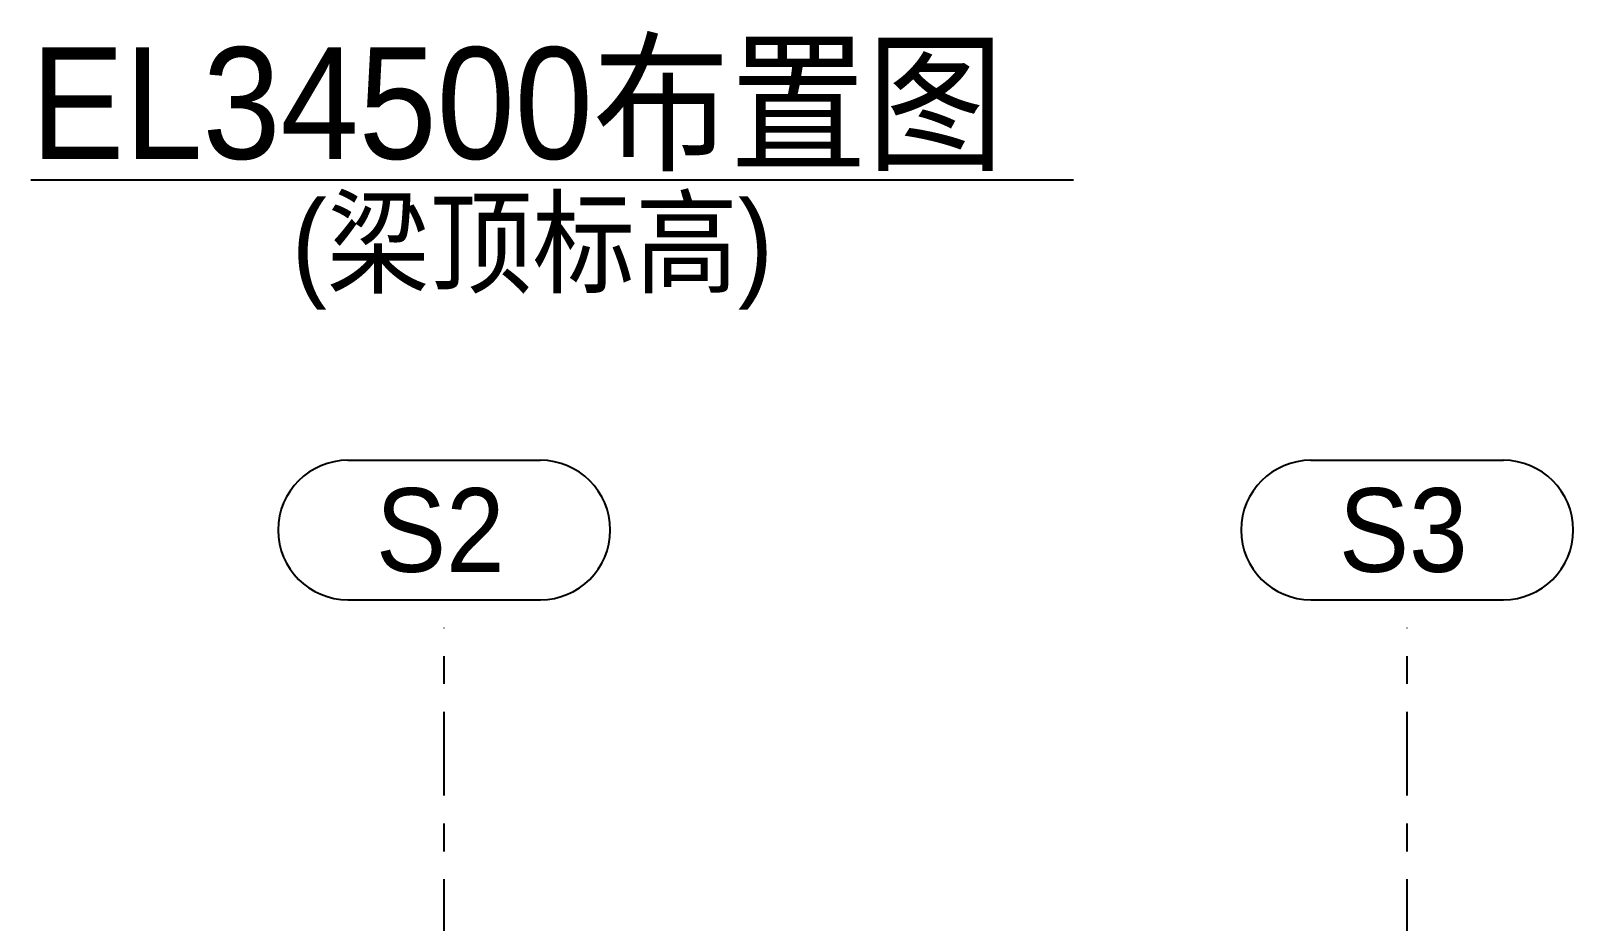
# Model space of a CAD drawing. Header units: millimetres. Extents: x 0 to 594, y 0 to 420.
# Drawn here: x 188 to 243.3, y 117.6 to 149.5 of the extents above; entities that cross this region are included whole.
import ezdxf

# ---------------------------------------------------------------- set-up
doc = ezdxf.new("R2010")
doc.units = ezdxf.units.MM
doc.header["$MEASUREMENT"] = 0
doc.linetypes.add('XKITLINE00', pattern=[0])
doc.linetypes.add('XKITLINE03', pattern=[6, 3, -1, 1, -1])
doc.layers.add('grid', color=7, linetype='Continuous')
doc.layers.add('view', color=7, linetype='Continuous')
doc.styles.add('STYLE_1', font='ARIAL.TTF', dxfattribs={"height": 0.2})

# ---------------------------------------------------------------- blocks, each defined once
blk = doc.blocks.new('*D1164')
at = {"layer": 'grid', "color": 4, "linetype": 'XKITLINE00'}
for p, q in [((225.794, 1273.237), (232.688, 1273.237)), ((225.794, 1268.237), (232.688, 1268.237))]:
    blk.add_line(p, q, dxfattribs=at)
at = {"layer": 'grid', "color": 4, "linetype": 'XKITLINE03'}
blk.add_line((229.241, 1183.221), (229.241, 1267.237), dxfattribs=at)
at = {"layer": 'grid', "color": 4, "linetype": 'XKITLINE00'}
for centre, start, end in [((225.794, 1270.737), 90, -90), ((232.688, 1270.737), -90, 90)]:
    blk.add_arc(centre, 2.5, start, end, dxfattribs=at)
at = {"layer": 'grid', "color": 4, "style": 'STYLE_1', "width": 0.9}
blk.add_text('S2', height=3, dxfattribs=at).set_placement((226.794, 1269.237))
blk = doc.blocks.new('*D1165')
at = {"layer": 'grid', "color": 4, "linetype": 'XKITLINE00'}
for p, q in [((260.294, 1273.237), (267.188, 1273.237)), ((260.294, 1268.237), (267.188, 1268.237))]:
    blk.add_line(p, q, dxfattribs=at)
at = {"layer": 'grid', "color": 4, "linetype": 'XKITLINE03'}
blk.add_line((263.741, 1183.221), (263.741, 1267.237), dxfattribs=at)
at = {"layer": 'grid', "color": 4, "linetype": 'XKITLINE00'}
for centre, start, end in [((260.294, 1270.737), 90, -90), ((267.188, 1270.737), -90, 90)]:
    blk.add_arc(centre, 2.5, start, end, dxfattribs=at)
at = {"layer": 'grid', "color": 4, "style": 'STYLE_1', "width": 0.9}
blk.add_text('S3', height=3, dxfattribs=at).set_placement((261.294, 1269.237))
blk = doc.blocks.new('*D1218')
at = {"layer": 'view', "color": 1, "linetype": 'XKITLINE00'}
blk.add_line((203.834, 1270.237), (241.19, 1270.237), dxfattribs=at)
at = {"layer": 'view', "color": 1, "style": 'STYLE_1', "width": 0.9}
for s, height, p in [('EL34500布置图', 4, (203.834, 1270.987)), ('(梁顶标高)', 3, (213.182, 1266.487))]:
    blk.add_text(s, height=height, dxfattribs=at).set_placement(p)

msp = doc.modelspace()

# ---------------------------------------------------------------- block references
at = {"layer": 'grid'}
for name in ['*D1164', '*D1165']:
    msp.add_blockref(name, (-26.435, -1139.151), dxfattribs=at)
at = {"layer": 'view'}
msp.add_blockref('*D1218', (-15.836, -1126.101), dxfattribs=at)

doc.saveas('drawing.dxf')
